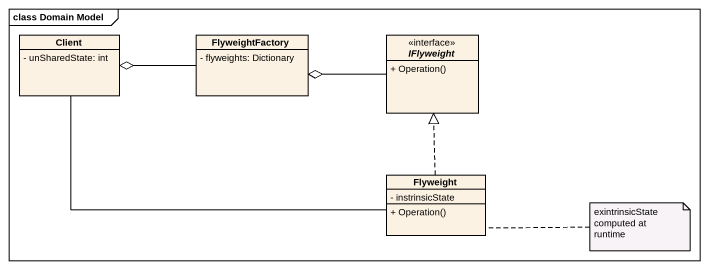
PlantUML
@startuml
mainframe class Domain Model
hide circle
hide empty members
skinparam classAttributeIconSize 0
class Client {
  - unSharedState: int
}
class FlyweightFactory {
  - flyweights: Dictionary
}
interface IFlyweight {
  + Operation()
}
class Flyweight {
  - instrinsicState
  + Operation()
}
Client -right- Flyweight
FlyweightFactory -left-o Client
IFlyweight -left-o FlyweightFactory
Flyweight .up.|> IFlyweight
note right of Flyweight
  exintrinsicState
  computed at runtime
end note
@enduml
